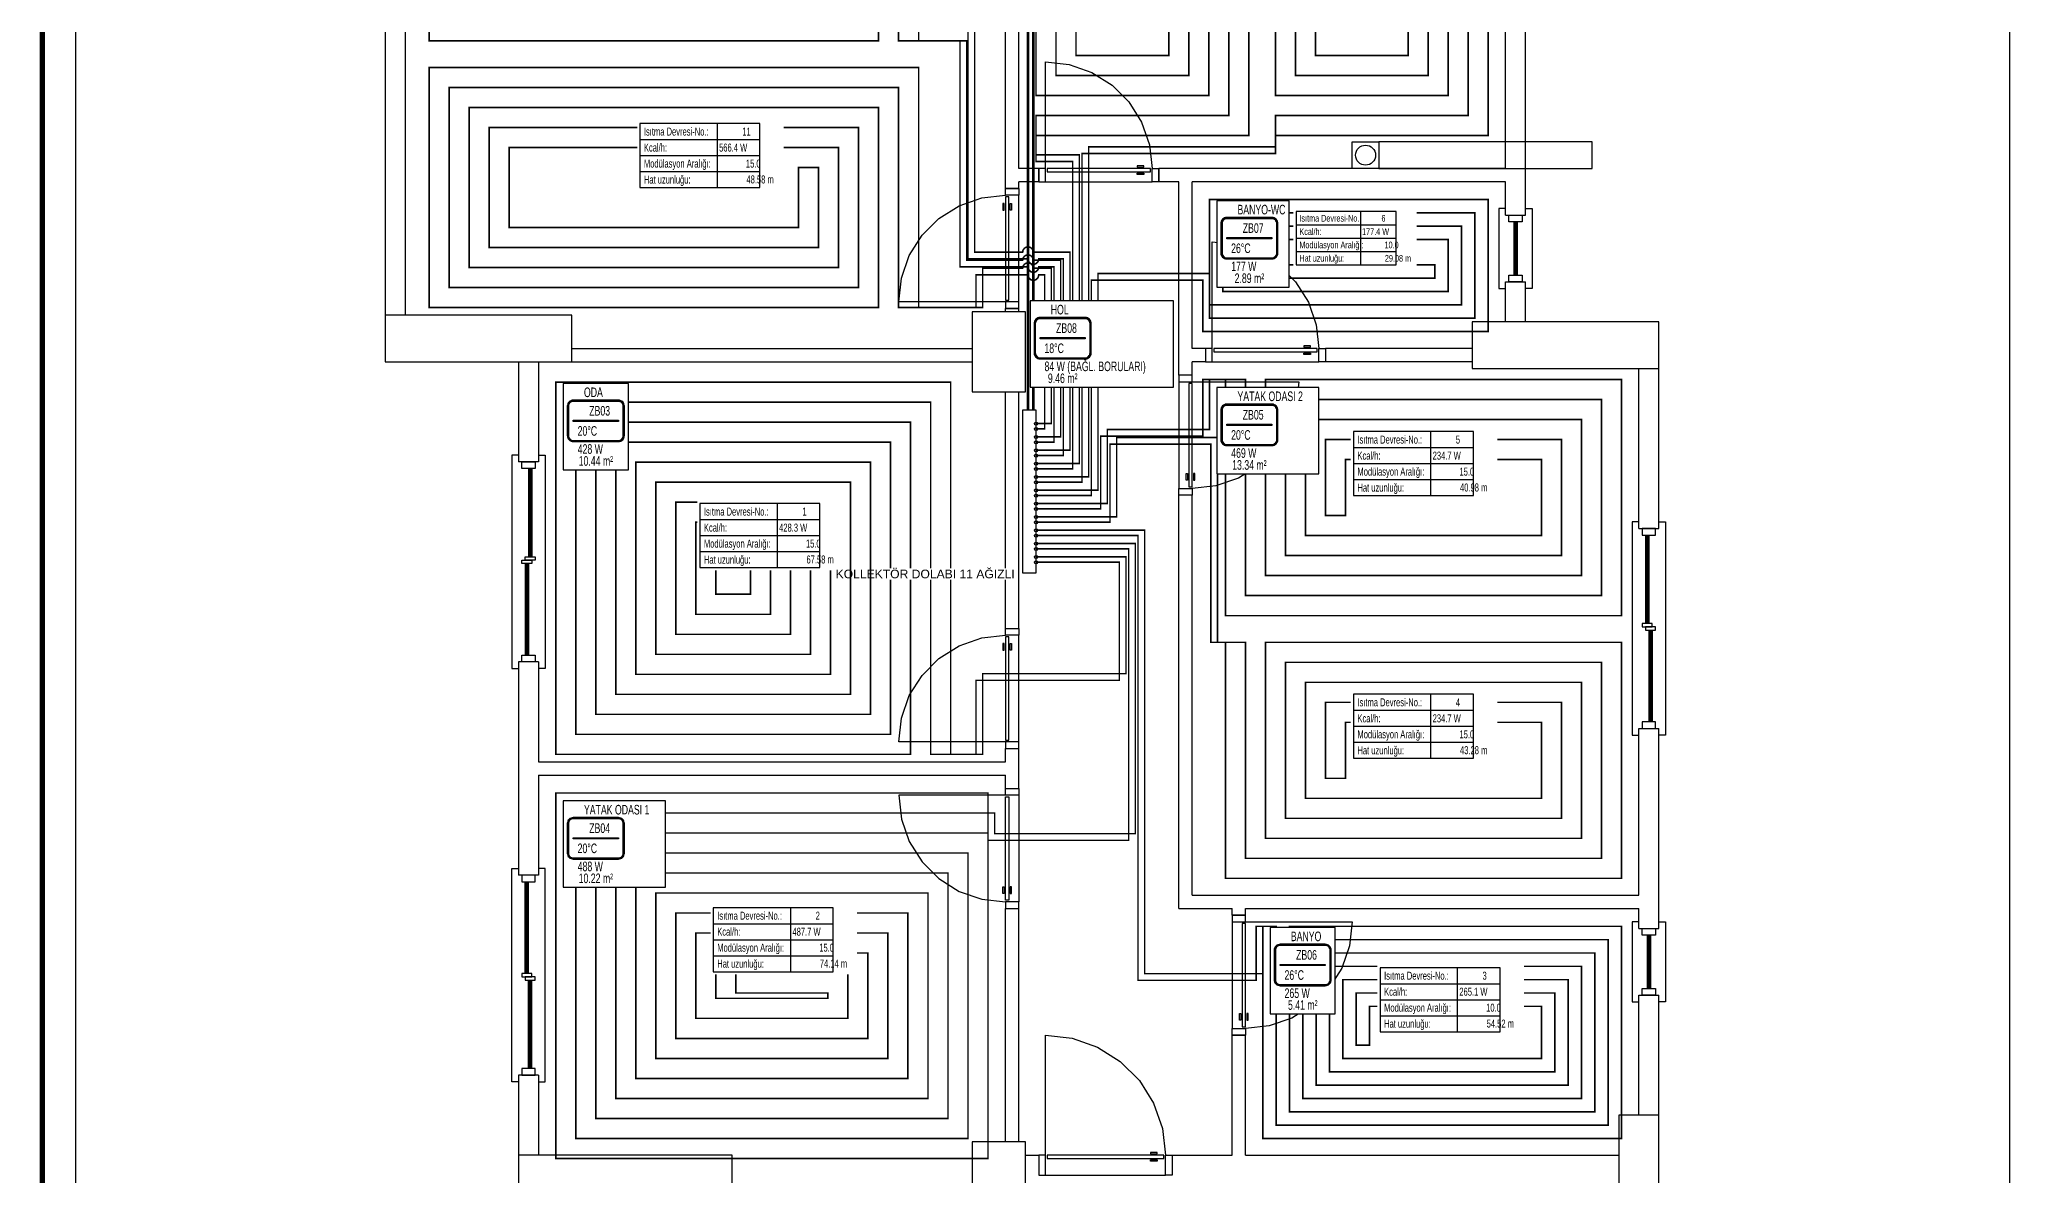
# Model space of a CAD drawing. Header units: centimetres. Extents: x -3952 to 14132, y 6348 to 11752.
# Drawn here: x 2998 to 4487, y 7346 to 8198 of the extents above; entities that cross this region are included whole.
import ezdxf
from ezdxf.enums import TextEntityAlignment as Align

# ---------------------------------------------------------------- set-up
doc = ezdxf.new("R2010")
doc.units = ezdxf.units.CM
doc.linetypes.add('ISITMA DONUS HATTI', pattern=[26, 20, -6])
for name, color, linetype in [('MIMARI', 8, 'Continuous'), ('MIMARI-KOLON', 8, 'Continuous'), ('MTY-ISIKAYBIMAHAL', 2, 'Continuous'), ('MTY-ISITMA-DONUS-BORU', 30, 'ISITMA DONUS HATTI'), ('MTY-ISITMA-GIDIS-BORU', 10, 'Continuous'), ('MTY-KOLLETOR', 7, 'Continuous'), ('MTY-PAFTA', 7, 'Continuous'), ('MTY-PEX-BORU', 1, 'Continuous'), ('MTY-RADYATÖR', 7, 'Continuous'), ('MTY-TEFRIS', 15, 'Continuous')]:
    doc.layers.add(name, color=color, linetype=linetype)
doc.layers.add('ROTAS-PAFTA-SINIRI', color=8, linetype='Continuous', plot=False)
doc.styles.add('MTYCAPLT', font='arial.ttf', dxfattribs={"width": 0.65, "height": 1})
doc.styles.add('ROTAS', font='arial.ttf')

# ---------------------------------------------------------------- blocks, each defined once
blk = doc.blocks.new('ROTAS_PAFTA')
blk.add_lwpolyline([(0, 0), (1, 0), (1, 1), (0, 1)], close=True)
blk = doc.blocks.new('MTY-RADYATOR MAHAL')
at = {"layer": 'MTY-ISIKAYBIMAHAL', "color": 2}
for points in [[(-35.7, 18.4), (-35.7, -18.4, 0.414214), (-28.2, -25.9), (28.2, -25.9, 0.414214), (35.7, -18.4), (35.7, 18.4, 0.414214), (28.2, 25.9), (-28.2, 25.9, 0.414214)], [(-34.2, 18.4), (-34.2, -18.4, 0.414214), (-28.2, -24.4), (28.2, -24.4, 0.414214), (34.2, -18.4), (34.2, 18.4, 0.414214), (28.2, 24.4), (-28.2, 24.4, 0.414214)]]:
    blk.add_lwpolyline(points, format="xyb", close=True, dxfattribs=at)
at = {"layer": 'MTY-ISIKAYBIMAHAL', "color": 4}
for points in [[(-35.2, 18.4), (-35.2, -18.4, 0.414214), (-28.2, -25.4), (28.2, -25.4, 0.414214), (35.2, -18.4), (35.2, 18.4, 0.414214), (28.2, 25.4), (-28.2, 25.4, 0.414214)], [(-34.7, 18.4), (-34.7, -18.4, 0.414214), (-28.2, -24.9), (28.2, -24.9, 0.414214), (34.7, -18.4), (34.7, 18.4, 0.414214), (28.2, 24.9), (-28.2, 24.9, 0.414214)]]:
    blk.add_lwpolyline(points, format="xyb", close=True, dxfattribs=at)
at = {"layer": 'MTY-ISIKAYBIMAHAL', "color": 2}
blk.add_lwpolyline([(-28.2, 0.8), (28.2, 0.8), (28.2, -0.8), (-28.2, -0.8)], close=True, dxfattribs=at)
at = {"layer": 'MTY-ISIKAYBIMAHAL', "color": 1, "style": 'MTYCAPLT', "width": 0.65}
for tag, p in [('MAHAL_001', (-14.9, 29.8)), ('NO_001', (-8.3, 6.7))]:
    blk.add_attdef(tag, p, '', height=12, rotation=360, dxfattribs=at)
at = {"layer": 'MTY-ISIKAYBIMAHAL', "color": 4, "style": 'MTYCAPLT', "width": 0.65}
for tag, p in [('DERECE_001', (-22.8, -18.5)), ('ISIKAYBI_001', (-22.7, -41.1))]:
    blk.add_attdef(tag, p, '', height=12, rotation=360, dxfattribs=at)
blk.add_attdef('ALAN', text='', height=12, rotation=360, dxfattribs=at).set_placement((0, -50), align=Align.MIDDLE_CENTER)
blk = doc.blocks.new('MTY-ETIKET')
at = {"layer": 'MTY-RADYATÖR'}
for p, q in [((2.69, 0), (2.69, 8)), ((-7, 6), (8, 6)), ((-7, 4), (8, 4)), ((-7, 2), (8, 2))]:
    blk.add_line(p, q, dxfattribs=at)
blk.add_lwpolyline([(8, 0), (8, 8), (-7, 8), (-7, 0)], close=True, dxfattribs=at)
at = {"layer": 'MTY-RADYATÖR', "style": 'MTYCAPLT', "width": 0.65}
for s, p in [('Isıtma Devresi-No.:', (-6.5, 7)), ('Kcal/h:', (-6.5, 5)), ('Modülasyon Aralığı:', (-6.5, 3)), ('Hat uzunluğu:', (-6.5, 1))]:
    blk.add_text(s, height=1, rotation=360, dxfattribs=at).set_placement(p, align=Align.MIDDLE_LEFT)
for tag, p in [('NO1_001', (5.8, 6.5)), ('AR_001', (6.25, 2.5)), ('UZ_001', (6.31, 0.51))]:
    blk.add_attdef(tag, p, '', height=1, rotation=360, dxfattribs=at)
at = {"layer": 'MTY-RADYATÖR', "color": 2, "style": 'MTYCAPLT', "width": 0.65}
for tag, p in [('BORU_001', (-7.07, 4.59)), ('YER_001', (2.9, 4.5))]:
    blk.add_attdef(tag, p, '', height=1, dxfattribs=at)

msp = doc.modelspace()

# ---------------------------------------------------------------- linework, layer by layer
at = {"layer": 'MIMARI'}
for p, q in [((3722.1, 8086.3), (3722.1, 8591.3)), ((4112.1, 8066.3), (4112.1, 8566.3)), ((3732.1, 8101.3), (3732.1, 8481.3)), ((4097.1, 8101.3), (4097.1, 8481.3)), ((3257.1, 8296.3), (3257.1, 7991.3)), ((3272.1, 8296.3), (3272.1, 7991.3)), ((3752.1, 8101.3), (3752.1, 8181.3)), ((3747.1, 8101.3), (3732.1, 8101.3)), ((3747.1, 8091.3), (3747.1, 8101.3)), ((4097.1, 8101.3), (3837.1, 8101.3)), ((3837.1, 8091.3), (3837.1, 8101.3)), ((3732.1, 8086.3), (3722.1, 8086.3)), ((3747.1, 8091.3), (3732.1, 8091.3)), ((3732.1, 8086.3), (3732.1, 8091.3)), ((3752.1, 8091.3), (3832.1, 8091.3)), ((3852.1, 8091.3), (3837.1, 8091.3)), ((3852.1, 7946.3), (3852.1, 8091.3)), ((4097.1, 8091.3), (3862.1, 8091.3)), ((3862.1, 7966.3), (3862.1, 8091.3)), ((4097.1, 8066.3), (4097.1, 8091.3)), ((3732.1, 8001.3), (3732.1, 8081.3)), ((4097.1, 8066.3), (4112.1, 8066.3)), ((4103.3, 8061.3), (4103.3, 8021.3)), ((4104.3, 8061.3), (4104.3, 8021.3)), ((4104.8, 8061.3), (4104.8, 8021.3)), ((4105.8, 8061.3), (4105.8, 8021.3)), ((3877.1, 7966.3), (3877.1, 8046.3)), ((4097.1, 7986.3), (4097.1, 8016.3)), ((4097.1, 8016.3), (4112.1, 8016.3)), ((4112.1, 7986.3), (4112.1, 8016.3)), ((3722.1, 8001.3), (3642.1, 8001.3)), ((3722.1, 7993.8), (3722.1, 7996.3)), ((3732.1, 7996.3), (3722.1, 7996.3)), ((3732.1, 7993.8), (3732.1, 7996.3)), ((3397.1, 7966.3), (3697.1, 7966.3)), ((3872.1, 7966.3), (3862.1, 7966.3)), ((3872.1, 7966.3), (3872.1, 7956.3)), ((4072.1, 7966.3), (3962.1, 7966.3)), ((3962.1, 7966.3), (3962.1, 7956.3)), ((3357.1, 7956.3), (3357.1, 7881.3)), ((3372.1, 7956.3), (3372.1, 7881.3)), ((3397.1, 7956.3), (3697.1, 7956.3)), ((3862.1, 7946.3), (3862.1, 7956.3)), ((3872.1, 7956.3), (3862.1, 7956.3)), ((3877.1, 7956.3), (3957.1, 7956.3)), ((4072.1, 7956.3), (3962.1, 7956.3)), ((4197.1, 7831.3), (4197.1, 7951.3)), ((4212.1, 7831.3), (4212.1, 7951.3)), ((3862.1, 7946.3), (3852.1, 7946.3)), ((3852.1, 7941.3), (3852.1, 7861.3)), ((3862.1, 7941.3), (3942.1, 7941.3)), ((3722.1, 7756.3), (3722.1, 7933.8)), ((3732.1, 7756.3), (3732.1, 7933.8)), ((3372.1, 7881.3), (3357.1, 7881.3)), ((3364.6, 7876.3), (3364.6, 7810.1)), ((3365.6, 7876.3), (3365.6, 7810.1)), ((3366.1, 7876.3), (3366.1, 7810.1)), ((3367.1, 7876.3), (3367.1, 7810.1)), ((3852.1, 7546.3), (3852.1, 7856.3)), ((3862.1, 7856.3), (3852.1, 7856.3)), ((3862.1, 7556.3), (3862.1, 7856.3)), ((4197.1, 7831.3), (4212.1, 7831.3)), ((4202.1, 7826.3), (4202.1, 7760.1)), ((4203.1, 7826.3), (4203.1, 7760.1)), ((4203.6, 7826.3), (4203.6, 7760.1)), ((4204.6, 7826.3), (4204.6, 7760.1)), ((3362.1, 7805.1), (3362.1, 7736.3)), ((3363.1, 7805.1), (3363.1, 7736.3)), ((3363.6, 7805.1), (3363.6, 7736.3)), ((3364.6, 7805.1), (3364.6, 7736.3)), ((3722.1, 7756.3), (3732.1, 7756.3)), ((3732.1, 7671.3), (3732.1, 7751.3)), ((4204.6, 7755.1), (4204.6, 7686.3)), ((4205.6, 7755.1), (4205.6, 7686.3)), ((4206.1, 7755.1), (4206.1, 7686.3)), ((4207.1, 7755.1), (4207.1, 7686.3)), ((3357.1, 7731.3), (3357.1, 7571.3)), ((3372.1, 7731.3), (3357.1, 7731.3)), ((3372.1, 7731.3), (3372.1, 7656.3)), ((3722.1, 7671.3), (3642.1, 7671.3)), ((4197.1, 7556.3), (4197.1, 7681.3)), ((4197.1, 7681.3), (4212.1, 7681.3)), ((4212.1, 7531.3), (4212.1, 7681.3)), ((3372.1, 7656.3), (3722.1, 7656.3)), ((3722.1, 7656.3), (3722.1, 7666.3)), ((3722.1, 7666.3), (3732.1, 7666.3)), ((3732.1, 7636.3), (3732.1, 7666.3)), ((3372.1, 7646.3), (3372.1, 7571.3)), ((3372.1, 7646.3), (3722.1, 7646.3)), ((3722.1, 7636.3), (3722.1, 7646.3)), ((3722.1, 7631.3), (3642.1, 7631.3)), ((3722.1, 7636.3), (3732.1, 7636.3)), ((3732.1, 7631.3), (3732.1, 7551.3)), ((3372.1, 7571.3), (3357.1, 7571.3)), ((3362.1, 7497.6), (3362.1, 7566.3)), ((3363.1, 7497.6), (3363.1, 7566.3)), ((3363.6, 7497.6), (3363.6, 7566.3)), ((3364.6, 7497.6), (3364.6, 7566.3)), ((3862.1, 7556.3), (4197.1, 7556.3)), ((3722.1, 7371.3), (3722.1, 7546.3)), ((3722.1, 7546.3), (3732.1, 7546.3)), ((3732.1, 7371.3), (3732.1, 7546.3)), ((3852.1, 7546.3), (3892.1, 7546.3)), ((3892.1, 7541.3), (3892.1, 7546.3)), ((3892.1, 7541.3), (3902.1, 7541.3)), ((3892.1, 7536.3), (3892.1, 7456.3)), ((3902.1, 7546.3), (4197.1, 7546.3)), ((3902.1, 7541.3), (3902.1, 7546.3)), ((3902.1, 7536.3), (3982.1, 7536.3)), ((4197.1, 7531.3), (4197.1, 7546.3)), ((4197.1, 7531.3), (4212.1, 7531.3)), ((4203.3, 7526.3), (4203.3, 7486.3)), ((4204.3, 7526.3), (4204.3, 7486.3)), ((4204.8, 7526.3), (4204.8, 7486.3)), ((4205.8, 7526.3), (4205.8, 7486.3)), ((3364.6, 7426.3), (3364.6, 7492.6)), ((3365.6, 7426.3), (3365.6, 7492.6)), ((3366.1, 7426.3), (3366.1, 7492.6)), ((3367.1, 7426.3), (3367.1, 7492.6)), ((4197.1, 7391.3), (4197.1, 7481.3)), ((4197.1, 7481.3), (4212.1, 7481.3)), ((4212.1, 7391.3), (4212.1, 7481.3)), ((3752.1, 7361.3), (3752.1, 7451.3)), ((3892.1, 7361.3), (3892.1, 7451.3)), ((3892.1, 7451.3), (3902.1, 7451.3)), ((3902.1, 7361.3), (3902.1, 7451.3)), ((3357.1, 7421.3), (3357.1, 7361.3)), ((3372.1, 7421.3), (3357.1, 7421.3)), ((3372.1, 7421.3), (3372.1, 7361.3)), ((3737.1, 7361.3), (3747.1, 7361.3)), ((3747.1, 7361.3), (3747.1, 7346.3)), ((3847.1, 7361.3), (3892.1, 7361.3)), ((3847.1, 7361.3), (3847.1, 7346.3)), ((3902.1, 7361.3), (4182.1, 7361.3)), ((3752.1, 7346.3), (3842.1, 7346.3))]:
    msp.add_line(p, q, dxfattribs=at)
for points in [[(3752.1, 8181.3), (3769.9, 8179.3), (3786.8, 8173.4), (3802, 8163.9), (3814.6, 8151.2), (3824.2, 8136), (3830.1, 8119.1), (3832.1, 8101.3)], [(4002.1, 8101.3), (3982.1, 8101.3), (3982.1, 8121.3), (4002.1, 8121.3), (4002.1, 8101.3)], [(4002.1, 8101.3), (4162.1, 8101.3), (4162.1, 8121.3), (4002.1, 8121.3), (4002.1, 8101.3)], [(3747.1, 8101.3), (3747.1, 8091.3), (3752.1, 8091.3), (3752.1, 8101.3), (3747.1, 8101.3)], [(3753.3, 8098.8), (3830.8, 8098.8), (3830.8, 8101.3), (3753.3, 8101.3), (3753.3, 8098.8)], [(3820.8, 8103.3), (3820.8, 8102.3), (3825.8, 8102.3), (3825.8, 8103.3), (3820.8, 8103.3)], [(3837.1, 8101.3), (3837.1, 8091.3), (3832.1, 8091.3), (3832.1, 8101.3), (3837.1, 8101.3)], [(3722.1, 8086.3), (3732.1, 8086.3), (3732.1, 8081.3), (3722.1, 8081.3), (3722.1, 8086.3)], [(3820.8, 8096.8), (3820.8, 8097.8), (3825.8, 8097.8), (3825.8, 8096.8), (3820.8, 8096.8)], [(3642.1, 8001.3), (3644.1, 8019.1), (3650, 8036), (3659.6, 8051.2), (3672.2, 8063.9), (3687.4, 8073.4), (3704.3, 8079.3), (3722.1, 8081.3)], [(3720.1, 8070.1), (3721.1, 8070.1), (3721.1, 8075.1), (3720.1, 8075.1), (3720.1, 8070.1)], [(3724.6, 8002.6), (3724.6, 8080.1), (3722.1, 8080.1), (3722.1, 8002.6), (3724.6, 8002.6)], [(3726.6, 8070.1), (3725.6, 8070.1), (3725.6, 8075.1), (3726.6, 8075.1), (3726.6, 8070.1)], [(4097.1, 8071.3), (4092.1, 8071.3), (4092.1, 8011.3), (4097.1, 8011.3)], [(4112.1, 8071.3), (4117.1, 8071.3), (4117.1, 8011.3), (4112.1, 8011.3)], [(4099.6, 8066.3), (4109.6, 8066.3), (4109.6, 8061.3), (4099.6, 8061.3), (4099.6, 8066.3)], [(3877.1, 8046.3), (3894.9, 8044.3), (3911.8, 8038.4), (3927, 8028.9), (3939.6, 8016.2), (3949.2, 8001), (3955.1, 7984.1), (3957.1, 7966.3)], [(4099.6, 8021.3), (4109.6, 8021.3), (4109.6, 8016.3), (4099.6, 8016.3), (4099.6, 8021.3)], [(3722.1, 7996.3), (3732.1, 7996.3), (3732.1, 8001.3), (3722.1, 8001.3), (3722.1, 7996.3)], [(3872.1, 7966.3), (3872.1, 7956.3), (3877.1, 7956.3), (3877.1, 7966.3), (3872.1, 7966.3)], [(3878.3, 7963.8), (3955.8, 7963.8), (3955.8, 7966.3), (3878.3, 7966.3), (3878.3, 7963.8)], [(3945.8, 7968.3), (3945.8, 7967.3), (3950.8, 7967.3), (3950.8, 7968.3), (3945.8, 7968.3)], [(3962.1, 7966.3), (3962.1, 7956.3), (3957.1, 7956.3), (3957.1, 7966.3), (3962.1, 7966.3)], [(3945.8, 7961.8), (3945.8, 7962.8), (3950.8, 7962.8), (3950.8, 7961.8), (3945.8, 7961.8)], [(3862.1, 7946.3), (3852.1, 7946.3), (3852.1, 7941.3), (3862.1, 7941.3), (3862.1, 7946.3)], [(3859.6, 7940.1), (3859.6, 7862.6), (3862.1, 7862.6), (3862.1, 7940.1), (3859.6, 7940.1)], [(3942.1, 7941.3), (3940.1, 7923.5), (3934.2, 7906.6), (3924.6, 7891.4), (3912, 7878.8), (3896.8, 7869.2), (3879.9, 7863.3), (3862.1, 7861.3)], [(3357.1, 7886.3), (3352.1, 7886.3), (3352.1, 7726.3), (3357.1, 7726.3)], [(3359.6, 7881.3), (3369.6, 7881.3), (3369.6, 7876.3), (3359.6, 7876.3), (3359.6, 7881.3)], [(3372.1, 7886.3), (3377.1, 7886.3), (3377.1, 7726.3), (3372.1, 7726.3)], [(3862.1, 7856.3), (3852.1, 7856.3), (3852.1, 7861.3), (3862.1, 7861.3), (3862.1, 7856.3)], [(3857.6, 7872.6), (3858.6, 7872.6), (3858.6, 7867.6), (3857.6, 7867.6), (3857.6, 7872.6)], [(3864.1, 7872.6), (3863.1, 7872.6), (3863.1, 7867.6), (3864.1, 7867.6), (3864.1, 7872.6)], [(4197.1, 7836.3), (4192.1, 7836.3), (4192.1, 7676.3), (4197.1, 7676.3)], [(4209.6, 7831.3), (4199.6, 7831.3), (4199.6, 7826.3), (4209.6, 7826.3), (4209.6, 7831.3)], [(4212.1, 7836.3), (4217.1, 7836.3), (4217.1, 7676.3), (4212.1, 7676.3)], [(3359.6, 7807.6), (3367.1, 7807.6), (3367.1, 7805.1), (3359.6, 7805.1), (3359.6, 7807.6)], [(3362.1, 7810.1), (3369.6, 7810.1), (3369.6, 7807.6), (3362.1, 7807.6), (3362.1, 7810.1)], [(4207.1, 7760.1), (4199.6, 7760.1), (4199.6, 7757.6), (4207.1, 7757.6), (4207.1, 7760.1)], [(4209.6, 7757.6), (4202.1, 7757.6), (4202.1, 7755.1), (4209.6, 7755.1), (4209.6, 7757.6)], [(3642.1, 7671.3), (3644.1, 7689.1), (3650, 7706), (3659.6, 7721.2), (3672.2, 7733.9), (3687.4, 7743.4), (3704.3, 7749.3), (3722.1, 7751.3)], [(3720.1, 7740.1), (3721.1, 7740.1), (3721.1, 7745.1), (3720.1, 7745.1), (3720.1, 7740.1)], [(3722.1, 7756.3), (3732.1, 7756.3), (3732.1, 7751.3), (3722.1, 7751.3), (3722.1, 7756.3)], [(3724.6, 7672.6), (3724.6, 7750.1), (3722.1, 7750.1), (3722.1, 7672.6), (3724.6, 7672.6)], [(3726.6, 7740.1), (3725.6, 7740.1), (3725.6, 7745.1), (3726.6, 7745.1), (3726.6, 7740.1)], [(3359.6, 7736.3), (3369.6, 7736.3), (3369.6, 7731.3), (3359.6, 7731.3), (3359.6, 7736.3)], [(4209.6, 7686.3), (4199.6, 7686.3), (4199.6, 7681.3), (4209.6, 7681.3), (4209.6, 7686.3)], [(3722.1, 7666.3), (3732.1, 7666.3), (3732.1, 7671.3), (3722.1, 7671.3), (3722.1, 7666.3)], [(3642.1, 7631.3), (3644.1, 7613.5), (3650, 7596.6), (3659.6, 7581.4), (3672.2, 7568.8), (3687.4, 7559.2), (3704.3, 7553.3), (3722.1, 7551.3)], [(3722.1, 7636.3), (3732.1, 7636.3), (3732.1, 7631.3), (3722.1, 7631.3), (3722.1, 7636.3)], [(3724.6, 7630.1), (3724.6, 7552.6), (3722.1, 7552.6), (3722.1, 7630.1), (3724.6, 7630.1)], [(3357.1, 7416.3), (3352.1, 7416.3), (3352.1, 7576.3), (3357.1, 7576.3)], [(3359.6, 7566.3), (3369.6, 7566.3), (3369.6, 7571.3), (3359.6, 7571.3), (3359.6, 7566.3)], [(3372.1, 7416.3), (3377.1, 7416.3), (3377.1, 7576.3), (3372.1, 7576.3)], [(3720.1, 7562.6), (3721.1, 7562.6), (3721.1, 7557.6), (3720.1, 7557.6), (3720.1, 7562.6)], [(3722.1, 7546.3), (3732.1, 7546.3), (3732.1, 7551.3), (3722.1, 7551.3), (3722.1, 7546.3)], [(3726.6, 7562.6), (3725.6, 7562.6), (3725.6, 7557.6), (3726.6, 7557.6), (3726.6, 7562.6)], [(3902.1, 7541.3), (3892.1, 7541.3), (3892.1, 7536.3), (3902.1, 7536.3), (3902.1, 7541.3)], [(3899.6, 7535.1), (3899.6, 7457.6), (3902.1, 7457.6), (3902.1, 7535.1), (3899.6, 7535.1)], [(3982.1, 7536.3), (3980.1, 7518.5), (3974.2, 7501.6), (3964.6, 7486.4), (3952, 7473.8), (3936.8, 7464.2), (3919.9, 7458.3), (3902.1, 7456.3)], [(4197.1, 7536.3), (4192.1, 7536.3), (4192.1, 7476.3), (4197.1, 7476.3)], [(4212.1, 7536.3), (4217.1, 7536.3), (4217.1, 7476.3), (4212.1, 7476.3)], [(4199.6, 7531.3), (4209.6, 7531.3), (4209.6, 7526.3), (4199.6, 7526.3), (4199.6, 7531.3)], [(3359.6, 7495.1), (3367.1, 7495.1), (3367.1, 7497.6), (3359.6, 7497.6), (3359.6, 7495.1)], [(3362.1, 7492.6), (3369.6, 7492.6), (3369.6, 7495.1), (3362.1, 7495.1), (3362.1, 7492.6)], [(4199.6, 7486.3), (4209.6, 7486.3), (4209.6, 7481.3), (4199.6, 7481.3), (4199.6, 7486.3)], [(3897.6, 7467.6), (3898.6, 7467.6), (3898.6, 7462.6), (3897.6, 7462.6), (3897.6, 7467.6)], [(3904.1, 7467.6), (3903.1, 7467.6), (3903.1, 7462.6), (3904.1, 7462.6), (3904.1, 7467.6)], [(3752.1, 7451.3), (3772.1, 7449.1), (3791.1, 7442.4), (3808.2, 7431.7), (3822.5, 7417.4), (3833.2, 7400.4), (3839.8, 7381.3), (3842.1, 7361.3)], [(3902.1, 7451.3), (3892.1, 7451.3), (3892.1, 7456.3), (3902.1, 7456.3), (3902.1, 7451.3)], [(3359.6, 7421.3), (3369.6, 7421.3), (3369.6, 7426.3), (3359.6, 7426.3), (3359.6, 7421.3)], [(3747.1, 7361.3), (3747.1, 7346.3), (3752.1, 7346.3), (3752.1, 7361.3), (3747.1, 7361.3)], [(3753.3, 7358.8), (3840.8, 7358.8), (3840.8, 7361.3), (3753.3, 7361.3), (3753.3, 7358.8)], [(3830.8, 7363.3), (3830.8, 7362.3), (3835.8, 7362.3), (3835.8, 7363.3), (3830.8, 7363.3)], [(3830.8, 7356.8), (3830.8, 7357.8), (3835.8, 7357.8), (3835.8, 7356.8), (3830.8, 7356.8)], [(3847.1, 7361.3), (3847.1, 7346.3), (3842.1, 7346.3), (3842.1, 7361.3), (3847.1, 7361.3)]]:
    msp.add_lwpolyline(points, dxfattribs=at)
msp.add_circle((3992.1, 8111.3), 7.5, dxfattribs=at)
at = {"layer": 'MIMARI-KOLON'}
for points in [[(3397.1, 7991.3), (3257.1, 7991.3), (3257.1, 7956.3), (3397.1, 7956.3), (3397.1, 7991.3)], [(3737.1, 7993.8), (3697.1, 7993.8), (3697.1, 7933.8), (3737.1, 7933.8), (3737.1, 7993.8)], [(4212.1, 7986.3), (4072.1, 7986.3), (4072.1, 7951.3), (4212.1, 7951.3), (4212.1, 7986.3)], [(4182.1, 7391.3), (4182.1, 7331.3), (4212.1, 7331.3), (4212.1, 7391.3), (4182.1, 7391.3)], [(3737.1, 7371.3), (3697.1, 7371.3), (3697.1, 7321.3), (3737.1, 7321.3), (3737.1, 7371.3)], [(3517.1, 7361.3), (3357.1, 7361.3), (3357.1, 7331.3), (3517.1, 7331.3), (3517.1, 7361.3)]]:
    msp.add_lwpolyline(points, dxfattribs=at)
at = {"layer": 'MTY-ISITMA-DONUS-BORU', "const_width": 2}
msp.add_lwpolyline([(4100.5, 8530), (4066, 8530), (4066, 8490), (3739, 8490), (3739, 7920)], dxfattribs=at)
at = {"layer": 'MTY-ISITMA-GIDIS-BORU', "const_width": 2}
msp.add_lwpolyline([(4100.5, 8524), (4070, 8524), (4070, 8486), (3743, 8486), (3743, 7920)], dxfattribs=at)
at = {"layer": 'MTY-KOLLETOR'}
msp.add_lwpolyline([(3735, 7798), (3745, 7798), (3745, 7920), (3735, 7920)], close=True, dxfattribs=at)
for centre in [(3745, 7910), (3745, 7906), (3745, 7900), (3745, 7896), (3745, 7890), (3745, 7886), (3745, 7880), (3745, 7876), (3745, 7870), (3745, 7866), (3745, 7860), (3745, 7856), (3745, 7850), (3745, 7846), (3745, 7840), (3745, 7836), (3745, 7830), (3745, 7826), (3745, 7820), (3745, 7816), (3745, 7810), (3745, 7806)]:
    msp.add_circle(centre, 1.2, dxfattribs=at)
at = {"layer": 'MTY-PAFTA'}
for points, const_width in [([(3000, 6350), (4500, 6350), (4500, 9000), (3000, 9000)], 4), ([(3025, 6375), (4475, 6375), (4475, 8975), (3025, 8975)], 1)]:
    msp.add_lwpolyline(points, close=True, dxfattribs=dict(at, const_width=const_width))
at = {"layer": 'MTY-PEX-BORU', "const_width": 1.2}
for points in [[(3745, 7876), (3772.5, 7876), (3772.5, 8106.5), (3745, 8106.5), (3745, 8126), (3904.5, 8126), (3904.5, 8468)], [(3745, 8468), (3745, 8156), (3874.5, 8156), (3874.5, 8438)], [(3745, 7866), (3779.5, 7866), (3779.5, 8112.5), (3924.5, 8112.5), (3924.5, 8126), (4084, 8126), (4084, 8468)], [(3924.5, 8468), (3924.5, 8156), (4054, 8156), (4054, 8438)], [(3889.5, 8453), (3889.5, 8141), (3745, 8141), (3745, 8111.5), (3777.5, 8111.5), (3777.5, 7880), (3745, 7880)], [(4069, 8453), (4069, 8141), (3924.5, 8141), (3924.5, 8117.5), (3784.5, 8117.5), (3784.5, 7870), (3745, 7870)], [(3859.5, 8423), (3859.5, 8171), (3760, 8171), (3760, 8453)], [(4039, 8423), (4039, 8171), (3939.5, 8171), (3939.5, 8453)], [(3775, 8438), (3775, 8186), (3844.5, 8186), (3844.5, 8408)], [(3954.5, 8438), (3954.5, 8186), (4024, 8186), (4024, 8408)], [(3745, 7886), (3765.5, 7886), (3765.5, 8033.5), (3747, 8033.5), (3746.9, 8032.5), (3746.5, 8031.5), (3745.8, 8030.7), (3745, 8030), (3744, 8029.6), (3743, 8029.5), (3742, 8029.6), (3741, 8030), (3740.2, 8030.7), (3739.5, 8031.5), (3739.1, 8032.5), (3739, 8033.5), (3694, 8033.5), (3694, 8397)], [(3699, 8397), (3699, 8038.5), (3735, 8038.5), (3735.1, 8039.5), (3735.5, 8040.5), (3736.2, 8041.3), (3737, 8042), (3738, 8042.4), (3739, 8042.5), (3740, 8042.4), (3741, 8042), (3741.8, 8041.3), (3742.5, 8040.5), (3742.9, 8039.5), (3743, 8038.5), (3770.5, 8038.5), (3770.5, 7890), (3745, 7890)], [(3290, 8377), (3290, 8197), (3627, 8197), (3627, 8347)], [(3745, 7896), (3758.5, 7896), (3758.5, 8027.5), (3747, 8027.5), (3746.9, 8026.5), (3746.5, 8025.5), (3745.8, 8024.7), (3745, 8024), (3744, 8023.6), (3743, 8023.5), (3742, 8023.6), (3741, 8024), (3740.2, 8024.7), (3739.5, 8025.5), (3739.1, 8026.5), (3739, 8027.5), (3688, 8027.5), (3688, 8197), (3657, 8197), (3657, 8377)], [(3642, 8362), (3642, 8197), (3693, 8197), (3693, 8032.5), (3735, 8032.5), (3735.1, 8033.5), (3735.5, 8034.5), (3736.2, 8035.3), (3737, 8036), (3738, 8036.4), (3739, 8036.5), (3740, 8036.4), (3741, 8036), (3741.8, 8035.3), (3742.5, 8034.5), (3742.9, 8033.5), (3743, 8032.5), (3763.5, 8032.5), (3763.5, 7900), (3745, 7900)], [(3745, 7906), (3751.5, 7906), (3751.5, 8021.5), (3747, 8021.5), (3746.9, 8020.5), (3746.5, 8019.5), (3745.8, 8018.7), (3745, 8018), (3744, 8017.6), (3743, 8017.5), (3742, 8017.6), (3741, 8018), (3740.2, 8018.7), (3739.5, 8019.5), (3739.1, 8020.5), (3739, 8021.5), (3700, 8021.5), (3700, 7997), (3657, 7997), (3657, 8177), (3290, 8177), (3290, 7997), (3627, 7997), (3627, 8147), (3320, 8147), (3320, 8027), (3597, 8027), (3597, 8117), (3350, 8117), (3350, 8057), (3567, 8057), (3567, 8102), (3582, 8102), (3582, 8042), (3335, 8042), (3335, 8132), (3612, 8132), (3612, 8012), (3305, 8012), (3305, 8162), (3642, 8162), (3642, 7997), (3705, 7997), (3705, 8026.5), (3735, 8026.5), (3735.1, 8027.5), (3735.5, 8028.5), (3736.2, 8029.3), (3737, 8030), (3738, 8030.4), (3739, 8030.5), (3740, 8030.4), (3741, 8030), (3741.8, 8029.3), (3742.5, 8028.5), (3742.9, 8027.5), (3743, 8026.5), (3756.5, 8026.5), (3756.5, 7910), (3745, 7910)], [(3745, 7856), (3786.5, 7856), (3786.5, 8017.5), (3870, 8017.5), (3870, 7979), (3875, 7979), (4084, 7979), (4084, 8078), (3875, 8078), (3875, 7999), (4064, 7999), (4064, 8058), (3895, 8058), (3895, 8019), (4044, 8019), (4044, 8029), (3905, 8029), (3905, 8048), (4054, 8048), (4054, 8009), (3885, 8009), (3885, 8068), (4074, 8068), (4074, 7989), (3875, 7989), (3875, 8022.5), (3791.5, 8022.5), (3791.5, 7860), (3745, 7860)], [(3745, 7806), (3807.5, 7806), (3807.5, 7717.5), (3700, 7717.5), (3700, 7662), (3681, 7662), (3681, 7941), (3385, 7941), (3385, 7662), (3651, 7662), (3651, 7911), (3415, 7911), (3415, 7692), (3621, 7692), (3621, 7881), (3445, 7881), (3445, 7722), (3591, 7722), (3591, 7851), (3475, 7851), (3475, 7752), (3561, 7752), (3561, 7821), (3505, 7821), (3505, 7782), (3531, 7782), (3531, 7806), (3546, 7806), (3546, 7767), (3490, 7767), (3490, 7836), (3576, 7836), (3576, 7737), (3460, 7737), (3460, 7866), (3606, 7866), (3606, 7707), (3430, 7707), (3430, 7896), (3636, 7896), (3636, 7677), (3400, 7677), (3400, 7926), (3666, 7926), (3666, 7662), (3705, 7662), (3705, 7722.5), (3812.5, 7722.5), (3812.5, 7810), (3745, 7810)], [(3745, 7846), (3793.5, 7846), (3793.5, 7900.5), (3870, 7900.5), (3870, 7943), (3887, 7943), (3887, 7766), (4184, 7766), (4184, 7943), (3917, 7943), (3917, 7796), (4154, 7796), (4154, 7913), (3947, 7913), (3947, 7826), (4124, 7826), (4124, 7883), (3977, 7883), (3977, 7841), (3962, 7841), (3962, 7898), (4139, 7898), (4139, 7811), (3932, 7811), (3932, 7928), (4169, 7928), (4169, 7781), (3902, 7781), (3902, 7943), (3875, 7943), (3875, 7905.5), (3798.5, 7905.5), (3798.5, 7850), (3745, 7850)], [(3745, 7836), (3800.5, 7836), (3800.5, 7894.5), (3876, 7894.5), (3876, 7746), (3887, 7746), (3887, 7569), (4184, 7569), (4184, 7746), (3917, 7746), (3917, 7599), (4154, 7599), (4154, 7716), (3947, 7716), (3947, 7629), (4124, 7629), (4124, 7686), (3977, 7686), (3977, 7644), (3962, 7644), (3962, 7701), (4139, 7701), (4139, 7614), (3932, 7614), (3932, 7731), (4169, 7731), (4169, 7584), (3902, 7584), (3902, 7746), (3881, 7746), (3881, 7899.5), (3805.5, 7899.5), (3805.5, 7840), (3745, 7840)], [(3745, 7816), (3814.5, 7816), (3814.5, 7597.5), (3709, 7597.5), (3709, 7633), (3385, 7633), (3385, 7359), (3709, 7359), (3709, 7603), (3415, 7603), (3415, 7389), (3679, 7389), (3679, 7573), (3445, 7573), (3445, 7419), (3649, 7419), (3649, 7543), (3475, 7543), (3475, 7449), (3619, 7449), (3619, 7513), (3505, 7513), (3505, 7479), (3589, 7479), (3589, 7483), (3520, 7483), (3520, 7498), (3604, 7498), (3604, 7464), (3490, 7464), (3490, 7528), (3634, 7528), (3634, 7434), (3460, 7434), (3460, 7558), (3664, 7558), (3664, 7404), (3430, 7404), (3430, 7588), (3694, 7588), (3694, 7374), (3400, 7374), (3400, 7618), (3709, 7618), (3714, 7618), (3714, 7602.5), (3819.5, 7602.5), (3819.5, 7820), (3745, 7820)], [(3745, 7826), (3821.5, 7826), (3821.5, 7492.5), (3910, 7492.5), (3910, 7533), (3915, 7533), (3915, 7374), (4184, 7374), (4184, 7533), (3935, 7533), (3935, 7394), (4164, 7394), (4164, 7513), (3955, 7513), (3955, 7414), (4144, 7414), (4144, 7493), (3975, 7493), (3975, 7434), (4124, 7434), (4124, 7473), (3995, 7473), (3995, 7444), (3985, 7444), (3985, 7483), (4134, 7483), (4134, 7424), (3965, 7424), (3965, 7503), (4154, 7503), (4154, 7404), (3945, 7404), (3945, 7523), (4174, 7523), (4174, 7384), (3925, 7384), (3925, 7533), (3915, 7533), (3915, 7497.5), (3826.5, 7497.5), (3826.5, 7830), (3745, 7830)]]:
    msp.add_lwpolyline(points, dxfattribs=at)

# ---------------------------------------------------------------- block references
at = {"layer": 'ROTAS-PAFTA-SINIRI', "xscale": 1500, "yscale": 2650}
msp.add_blockref('ROTAS_PAFTA', (3000, 6350), dxfattribs=at)

# ---------------------------------------------------------------- next in the draw order: wipeouts: each hides what was drawn before it
for points in [[(3446, 8085), (3555.9, 8085), (3555.9, 8137), (3446, 8137)], [(3880.6, 8012.4), (3934.8, 8012.4), (3934.8, 8077.1), (3880.6, 8077.1)], [(3740.6, 7937.4), (3848.1, 7937.4), (3848.1, 8002.1), (3740.6, 8002.1)], [(3390.6, 7875.4), (3439.4, 7875.4), (3439.4, 7940.1), (3390.6, 7940.1)], [(3880.6, 7872.4), (3957.1, 7872.4), (3957.1, 7937.1), (3880.6, 7937.1)], [(3981, 7854), (4090.9, 7854), (4090.9, 7906), (3981, 7906)], [(3491, 7800), (3600.9, 7800), (3600.9, 7852), (3491, 7852)], [(3730, 7793), (3623.2, 7793), (3623.2, 7801.5), (3730, 7801.5)], [(3981, 7657), (4090.9, 7657), (4090.9, 7709), (3981, 7709)], [(3390.6, 7562.4), (3467.1, 7562.4), (3467.1, 7627.1), (3390.6, 7627.1)], [(3501, 7497), (3610.9, 7497), (3610.9, 7549), (3501, 7549)], [(3920.6, 7467.4), (3969.4, 7467.4), (3969.4, 7532.1), (3920.6, 7532.1)], [(4001, 7452), (4110.9, 7452), (4110.9, 7504), (4001, 7504)]]:
    msp.add_wipeout(points)

# ---------------------------------------------------------------- next in the draw order: linework, layer by layer
at = {"layer": 'MTY-ISIKAYBIMAHAL'}
for points in [[(3880.6, 8012.4), (3934.8, 8012.4), (3934.8, 8077.1), (3880.6, 8077.1)], [(3740.6, 7937.4), (3848.1, 7937.4), (3848.1, 8002.1), (3740.6, 8002.1)], [(3390.6, 7875.4), (3439.4, 7875.4), (3439.4, 7940.1), (3390.6, 7940.1)], [(3880.6, 7872.4), (3957.1, 7872.4), (3957.1, 7937.1), (3880.6, 7937.1)], [(3390.6, 7562.4), (3467.1, 7562.4), (3467.1, 7627.1), (3390.6, 7627.1)], [(3920.6, 7467.4), (3969.4, 7467.4), (3969.4, 7532.1), (3920.6, 7532.1)]]:
    msp.add_lwpolyline(points, close=True, dxfattribs=at)

# ---------------------------------------------------------------- next in the draw order: block references
at = {"layer": 'MTY-TEFRIS'}
ref = msp.add_blockref('MTY-ETIKET', (3490, 8087), dxfattribs=dict(at, xscale=6, yscale=6))
ref.add_attrib('UZ_001', '48.58 m', (3527.9, 8090.1), dxfattribs={"layer": 'MTY-RADYATÖR', "height": 6, "rotation": 360, "style": 'MTYCAPLT', "width": 0.65})
ref.add_attrib('AR_001', '15.0', (3527.5, 8102), dxfattribs={"layer": 'MTY-RADYATÖR', "height": 6, "rotation": 360, "style": 'MTYCAPLT', "width": 0.65})
ref.add_attrib('NO1_001', '11', (3524.8, 8126), dxfattribs={"layer": 'MTY-RADYATÖR', "height": 6, "rotation": 360, "style": 'MTYCAPLT', "width": 0.65})
ref.add_attrib('YER_001', '566.4 W', (3507.4, 8114), dxfattribs={"layer": 'MTY-RADYATÖR', "color": 2, "height": 6, "style": 'MTYCAPLT', "width": 0.65})
at = {"layer": 'MTY-TEFRIS', "xscale": 0.6, "yscale": 0.6}
for p, values in [((3765, 7974), {'DERECE_001': '18°C', 'MAHAL_001': 'HOL', 'ISIKAYBI_001': '84 W (BAĞL. BORULARI)', 'NO_001': 'ZB08', 'ALAN': '9.46 m²'}), ((3415, 7912), {'DERECE_001': '20°C', 'MAHAL_001': 'ODA', 'ISIKAYBI_001': '428 W', 'NO_001': 'ZB03', 'ALAN': '10.44 m²'}), ((3905, 7909), {'DERECE_001': '20°C', 'MAHAL_001': 'YATAK ODASI 2', 'ISIKAYBI_001': '469 W', 'NO_001': 'ZB05', 'ALAN': '13.34 m²'}), ((3415, 7599), {'DERECE_001': '20°C', 'MAHAL_001': 'YATAK ODASI 1', 'ISIKAYBI_001': '488 W', 'NO_001': 'ZB04', 'ALAN': '10.22 m²'}), ((3945, 7504), {'DERECE_001': '26°C', 'MAHAL_001': 'BANYO', 'ISIKAYBI_001': '265 W', 'NO_001': 'ZB06', 'ALAN': '5.41 m²'})]:
    msp.add_blockref('MTY-RADYATOR MAHAL', p, dxfattribs=at).add_auto_attribs(values)
at = {"layer": 'MTY-TEFRIS'}
ref = msp.add_blockref('MTY-ETIKET', (4025, 7856), dxfattribs=dict(at, xscale=6, yscale=6))
ref.add_attrib('UZ_001', '40.98 m', (4062.9, 7859.1), dxfattribs={"layer": 'MTY-RADYATÖR', "height": 6, "rotation": 360, "style": 'MTYCAPLT', "width": 0.65})
ref.add_attrib('AR_001', '15.0', (4062.5, 7871), dxfattribs={"layer": 'MTY-RADYATÖR', "height": 6, "rotation": 360, "style": 'MTYCAPLT', "width": 0.65})
ref.add_attrib('NO1_001', '5', (4059.8, 7895), dxfattribs={"layer": 'MTY-RADYATÖR', "height": 6, "rotation": 360, "style": 'MTYCAPLT', "width": 0.65})
ref.add_attrib('YER_001', '234.7 W', (4042.4, 7883), dxfattribs={"layer": 'MTY-RADYATÖR', "color": 2, "height": 6, "style": 'MTYCAPLT', "width": 0.65})
ref = msp.add_blockref('MTY-ETIKET', (3535, 7802), dxfattribs=dict(at, xscale=6, yscale=6))
ref.add_attrib('UZ_001', '67.58 m', (3572.9, 7805.1), dxfattribs={"layer": 'MTY-RADYATÖR', "height": 6, "rotation": 360, "style": 'MTYCAPLT', "width": 0.65})
ref.add_attrib('AR_001', '15.0', (3572.5, 7817), dxfattribs={"layer": 'MTY-RADYATÖR', "height": 6, "rotation": 360, "style": 'MTYCAPLT', "width": 0.65})
ref.add_attrib('NO1_001', '1', (3569.8, 7841), dxfattribs={"layer": 'MTY-RADYATÖR', "height": 6, "rotation": 360, "style": 'MTYCAPLT', "width": 0.65})
ref.add_attrib('YER_001', '428.3 W', (3552.4, 7829), dxfattribs={"layer": 'MTY-RADYATÖR', "color": 2, "height": 6, "style": 'MTYCAPLT', "width": 0.65})
ref = msp.add_blockref('MTY-ETIKET', (4025, 7659), dxfattribs=dict(at, xscale=6, yscale=6))
ref.add_attrib('UZ_001', '43.28 m', (4062.9, 7662.1), dxfattribs={"layer": 'MTY-RADYATÖR', "height": 6, "rotation": 360, "style": 'MTYCAPLT', "width": 0.65})
ref.add_attrib('AR_001', '15.0', (4062.5, 7674), dxfattribs={"layer": 'MTY-RADYATÖR', "height": 6, "rotation": 360, "style": 'MTYCAPLT', "width": 0.65})
ref.add_attrib('NO1_001', '4', (4059.8, 7698), dxfattribs={"layer": 'MTY-RADYATÖR', "height": 6, "rotation": 360, "style": 'MTYCAPLT', "width": 0.65})
ref.add_attrib('YER_001', '234.7 W', (4042.4, 7686), dxfattribs={"layer": 'MTY-RADYATÖR', "color": 2, "height": 6, "style": 'MTYCAPLT', "width": 0.65})
ref = msp.add_blockref('MTY-ETIKET', (3545, 7499), dxfattribs=dict(at, xscale=6, yscale=6))
ref.add_attrib('UZ_001', '74.14 m', (3582.9, 7502.1), dxfattribs={"layer": 'MTY-RADYATÖR', "height": 6, "rotation": 360, "style": 'MTYCAPLT', "width": 0.65})
ref.add_attrib('AR_001', '15.0', (3582.5, 7514), dxfattribs={"layer": 'MTY-RADYATÖR', "height": 6, "rotation": 360, "style": 'MTYCAPLT', "width": 0.65})
ref.add_attrib('NO1_001', '2', (3579.8, 7538), dxfattribs={"layer": 'MTY-RADYATÖR', "height": 6, "rotation": 360, "style": 'MTYCAPLT', "width": 0.65})
ref.add_attrib('YER_001', '487.7 W', (3562.4, 7526), dxfattribs={"layer": 'MTY-RADYATÖR', "color": 2, "height": 6, "style": 'MTYCAPLT', "width": 0.65})
ref = msp.add_blockref('MTY-ETIKET', (4045, 7454), dxfattribs=dict(at, xscale=6, yscale=6))
ref.add_attrib('UZ_001', '54.52 m', (4082.9, 7457.1), dxfattribs={"layer": 'MTY-RADYATÖR', "height": 6, "rotation": 360, "style": 'MTYCAPLT', "width": 0.65})
ref.add_attrib('AR_001', '10.0', (4082.5, 7469), dxfattribs={"layer": 'MTY-RADYATÖR', "height": 6, "rotation": 360, "style": 'MTYCAPLT', "width": 0.65})
ref.add_attrib('NO1_001', '3', (4079.8, 7493), dxfattribs={"layer": 'MTY-RADYATÖR', "height": 6, "rotation": 360, "style": 'MTYCAPLT', "width": 0.65})
ref.add_attrib('YER_001', '265.1 W', (4062.4, 7481), dxfattribs={"layer": 'MTY-RADYATÖR', "color": 2, "height": 6, "style": 'MTYCAPLT', "width": 0.65})

# ---------------------------------------------------------------- next in the draw order: texts
at = {"layer": 'MTY-KOLLETOR', "style": 'ROTAS'}
msp.add_text('KOLLEKTÖR DOLABI 11 AĞIZLI', height=6.5, dxfattribs=at).set_placement((3729, 7794), align=Align.RIGHT)

# ---------------------------------------------------------------- next in the draw order: wipeouts: each hides what was drawn before it
msp.add_wipeout([(3938, 8027), (4030.3, 8027), (4030.3, 8071), (3938, 8071)])

# ---------------------------------------------------------------- next in the draw order: block references
at = {"layer": 'MTY-TEFRIS', "xscale": 0.6, "yscale": 0.6}
msp.add_blockref('MTY-RADYATOR MAHAL', (3905, 8049), dxfattribs=at).add_auto_attribs({'DERECE_001': '26°C', 'MAHAL_001': 'BANYO-WC', 'ISIKAYBI_001': '177 W', 'NO_001': 'ZB07', 'ALAN': '2.89 m²'})
at = {"layer": 'MTY-TEFRIS'}
ref = msp.add_blockref('MTY-ETIKET', (3975, 8029), dxfattribs=dict(at, xscale=5, yscale=5))
ref.add_attrib('UZ_001', '29.08 m', (4006.6, 8031.5), dxfattribs={"layer": 'MTY-RADYATÖR', "height": 5, "rotation": 360, "style": 'MTYCAPLT', "width": 0.65})
ref.add_attrib('AR_001', '10.0', (4006.3, 8041.5), dxfattribs={"layer": 'MTY-RADYATÖR', "height": 5, "rotation": 360, "style": 'MTYCAPLT', "width": 0.65})
ref.add_attrib('NO1_001', '6', (4004, 8061.5), dxfattribs={"layer": 'MTY-RADYATÖR', "height": 5, "rotation": 360, "style": 'MTYCAPLT', "width": 0.65})
ref.add_attrib('YER_001', '177.4 W', (3989.5, 8051.5), dxfattribs={"layer": 'MTY-RADYATÖR', "color": 2, "height": 5, "style": 'MTYCAPLT', "width": 0.65})

doc.saveas('drawing.dxf')
